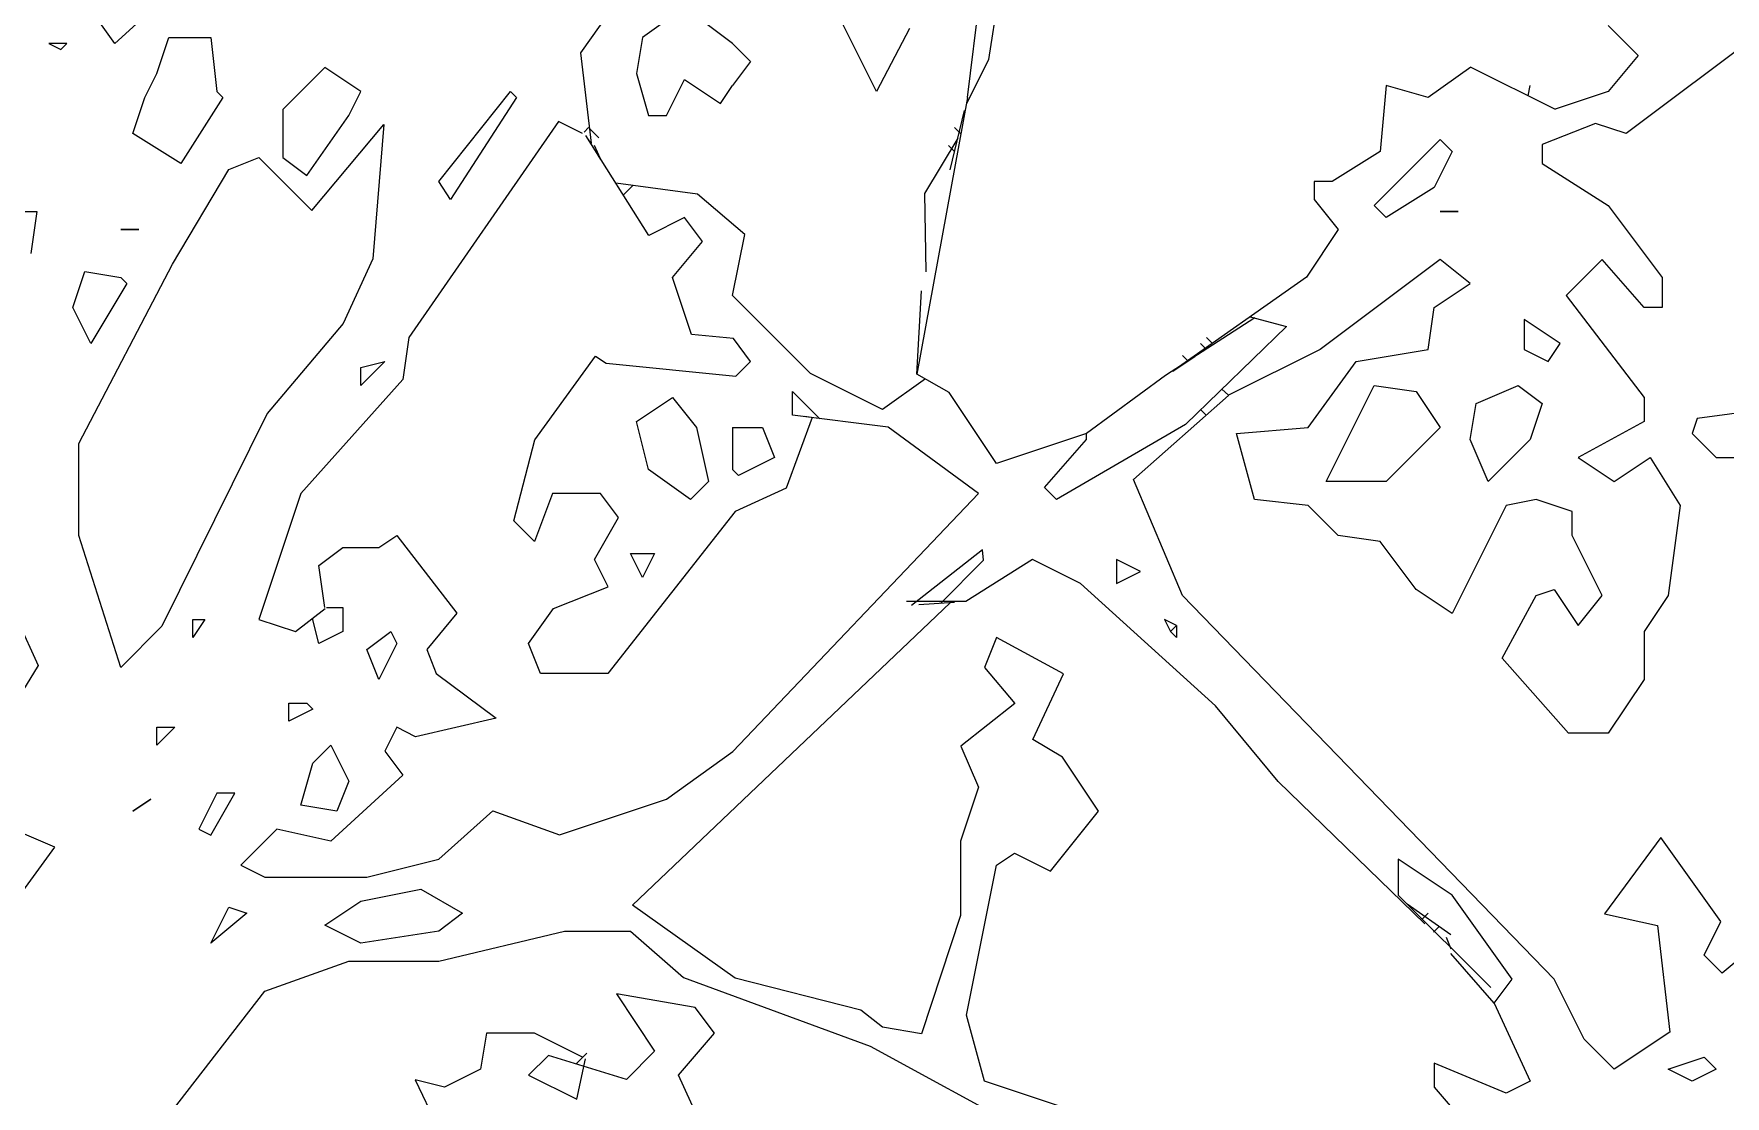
# Model space of a CAD drawing. Header units: millimetres. Extents: x 1211.91 to 1219.54, y 1029.16 to 1038.08.
# Drawn here: x 1215.802 to 1216.547, y 1036.358 to 1036.826 of the extents above; entities that cross this region are included whole.
import ezdxf

# ---------------------------------------------------------------- set-up
doc = ezdxf.new("R2010")
doc.units = ezdxf.units.MM
doc.header["$MEASUREMENT"] = 0
for name, color, linetype in [('Hojas01', 94, 'CONTINUOUS'), ('Hojas02', 62, 'CONTINUOUS'), ('Tronco', 34, 'CONTINUOUS')]:
    doc.layers.add(name, color=color, linetype=linetype)

msp = doc.modelspace()

# ---------------------------------------------------------------- linework, layer by layer
at = {"layer": 'Hojas01', "linetype": 'Continuous'}
for p, q in [((1216.2321, 1036.87741), (1216.2222, 1036.81471)), ((1216.21296, 1036.79794), (1216.2189, 1036.84626)), ((1216.17296, 1036.80058), (1216.15131, 1036.84388)), ((1216.18748, 1036.8283), (1216.17296, 1036.80058)), ((1216.49504, 1036.82962), (1216.50824, 1036.81642)), ((1216.56632, 1036.82962), (1216.50296, 1036.7821)), ((1216.50824, 1036.81642), (1216.49504, 1036.80058)), ((1216.2222, 1036.81471), (1216.21269, 1036.79544)), ((1216.43459, 1036.81128), (1216.41584, 1036.79794)), ((1216.43459, 1036.81128), (1216.47168, 1036.7928)), ((1216.39736, 1036.80322), (1216.39472, 1036.77418)), ((1216.41584, 1036.79794), (1216.39736, 1036.80322)), ((1216.4598, 1036.79874), (1216.46072, 1036.80322)), ((1216.49504, 1036.80058), (1216.47168, 1036.7928)), ((1216.21296, 1036.79794), (1216.19078, 1036.67624)), ((1216.20543, 1036.76613), (1216.21164, 1036.79227)), ((1216.4895, 1036.78659), (1216.466, 1036.77722)), ((1216.50296, 1036.7821), (1216.4895, 1036.78659)), ((1216.20873, 1036.78012), (1216.19408, 1036.7557)), ((1216.20992, 1036.7821), (1216.20728, 1036.78474)), ((1216.20728, 1036.77418), (1216.20464, 1036.77682)), ((1216.39472, 1036.77418), (1216.3736, 1036.76098)), ((1216.466, 1036.77722), (1216.466, 1036.7689)), ((1216.466, 1036.7689), (1216.49504, 1036.75042)), ((1216.19408, 1036.7557), (1216.19474, 1036.72125)), ((1216.3736, 1036.76098), (1216.36568, 1036.76098)), ((1216.36568, 1036.76098), (1216.36568, 1036.75306)), ((1216.36568, 1036.75306), (1216.37624, 1036.73986)), ((1216.49504, 1036.75042), (1216.5188, 1036.71874)), ((1216.43432, 1036.7161), (1216.42112, 1036.72666)), ((1216.4924, 1036.72666), (1216.47656, 1036.71082)), ((1216.51088, 1036.70554), (1216.4924, 1036.72666)), ((1216.5188, 1036.71874), (1216.5188, 1036.70554)), ((1216.19078, 1036.67624), (1216.19276, 1036.71294)), ((1216.41848, 1036.70554), (1216.43432, 1036.7161)), ((1216.47656, 1036.71082), (1216.51088, 1036.66594)), ((1216.41584, 1036.68706), (1216.41848, 1036.70554)), ((1216.5188, 1036.70554), (1216.51088, 1036.70554)), ((1216.11752, 1036.68178), (1216.11, 1036.69182)), ((1216.02261, 1036.64733), (1216.04928, 1036.68416)), ((1216.04928, 1036.68416), (1216.05403, 1036.68099)), ((1216.05403, 1036.68099), (1216.11105, 1036.67532)), ((1216.11105, 1036.67532), (1216.11752, 1036.68178)), ((1216.36304, 1036.65274), (1216.38416, 1036.68178)), ((1216.38416, 1036.68178), (1216.41584, 1036.68706)), ((1216.136, 1036.65816), (1216.136, 1036.66858)), ((1216.136, 1036.66858), (1216.14801, 1036.65657)), ((1216.32793, 1036.66687), (1216.32503, 1036.66964)), ((1216.51088, 1036.66594), (1216.51088, 1036.65538)), ((1216.56923, 1036.66132), (1216.53425, 1036.6567)), ((1216.14458, 1036.6571), (1216.13323, 1036.62608)), ((1216.14643, 1036.65684), (1216.14128, 1036.6575)), ((1216.33136, 1036.6501), (1216.36304, 1036.65274)), ((1216.51088, 1036.65538), (1216.48184, 1036.63954)), ((1216.53425, 1036.6567), (1216.532, 1036.6501)), ((1216.01337, 1036.61169), (1216.02261, 1036.64733)), ((1216.33928, 1036.62106), (1216.33136, 1036.6501)), ((1216.532, 1036.6501), (1216.54256, 1036.63954)), ((1216.48184, 1036.63954), (1216.49768, 1036.62898)), ((1216.49768, 1036.62898), (1216.51352, 1036.63954)), ((1216.51352, 1036.63954), (1216.52672, 1036.61842)), ((1216.54256, 1036.63954), (1216.5555, 1036.63954)), ((1216.0304, 1036.6237), (1216.02248, 1036.60258)), ((1216.05152, 1036.6237), (1216.0304, 1036.6237)), ((1216.05944, 1036.61314), (1216.05152, 1036.6237)), ((1216.13323, 1036.62608), (1216.11079, 1036.61578)), ((1216.11079, 1036.61578), (1216.05469, 1036.5445)), ((1216.36304, 1036.61842), (1216.33928, 1036.62106)), ((1216.37624, 1036.60522), (1216.36304, 1036.61842)), ((1216.45016, 1036.61842), (1216.4264, 1036.5709)), ((1216.46336, 1036.62106), (1216.45016, 1036.61842)), ((1216.4792, 1036.61578), (1216.46336, 1036.62106)), ((1216.4792, 1036.60522), (1216.4792, 1036.61578)), ((1216.52672, 1036.61842), (1216.52144, 1036.57882)), ((1216.02248, 1036.60258), (1216.01337, 1036.61169)), ((1216.04888, 1036.59466), (1216.05944, 1036.61314)), ((1215.92744, 1036.59202), (1215.938, 1036.59994)), ((1215.938, 1036.59994), (1215.95384, 1036.59994)), ((1215.95384, 1036.59994), (1215.96176, 1036.60522)), ((1215.96176, 1036.60522), (1215.98829, 1036.57104)), ((1216.39472, 1036.60258), (1216.37624, 1036.60522)), ((1216.41056, 1036.58146), (1216.39472, 1036.60258)), ((1216.4924, 1036.57882), (1216.4792, 1036.60522)), ((1215.93008, 1036.57354), (1215.92744, 1036.59202)), ((1216.05482, 1036.58265), (1216.04888, 1036.59466)), ((1216.0308, 1036.57302), (1216.05482, 1036.58265)), ((1216.4264, 1036.5709), (1216.41056, 1036.58146)), ((1216.44831, 1036.55124), (1216.46336, 1036.57882)), ((1216.46336, 1036.57882), (1216.47128, 1036.58146)), ((1216.47128, 1036.58146), (1216.48184, 1036.56562)), ((1216.48184, 1036.56562), (1216.4924, 1036.57882)), ((1216.52144, 1036.57882), (1216.51088, 1036.56298)), ((1215.91728, 1036.56285), (1215.93021, 1036.57302)), ((1215.93087, 1036.57354), (1215.938, 1036.57354)), ((1215.938, 1036.57354), (1215.938, 1036.56298)), ((1215.98829, 1036.57104), (1215.97496, 1036.55506)), ((1216.01984, 1036.5577), (1216.0308, 1036.57302)), ((1215.92744, 1036.5577), (1215.92467, 1036.56866)), ((1215.938, 1036.56298), (1215.92744, 1036.5577)), ((1216.51088, 1036.56298), (1216.51088, 1036.54186)), ((1215.97496, 1036.55506), (1215.97919, 1036.5445)), ((1216.02512, 1036.5445), (1216.01984, 1036.5577)), ((1216.22576, 1036.56034), (1216.22048, 1036.54714)), ((1216.25533, 1036.54424), (1216.22576, 1036.56034)), ((1216.22048, 1036.54714), (1216.23381, 1036.53117)), ((1216.47749, 1036.5181), (1216.44831, 1036.55124)), ((1215.97919, 1036.5445), (1216.00559, 1036.5247)), ((1216.05469, 1036.5445), (1216.02512, 1036.5445)), ((1216.24173, 1036.51533), (1216.25533, 1036.54424)), ((1216.51088, 1036.54186), (1216.49504, 1036.5181)), ((1216.00559, 1036.5247), (1215.97008, 1036.51652)), ((1216.23381, 1036.53117), (1216.21005, 1036.51243)), ((1215.96176, 1036.52074), (1215.95648, 1036.51018)), ((1215.97008, 1036.51652), (1215.96176, 1036.52074)), ((1216.49504, 1036.5181), (1216.47749, 1036.5181)), ((1215.95648, 1036.51018), (1215.9644, 1036.49962)), ((1216.21005, 1036.51243), (1216.21784, 1036.49434)), ((1216.2548, 1036.50754), (1216.24173, 1036.51533)), ((1216.27064, 1036.48378), (1216.2548, 1036.50754)), ((1215.9644, 1036.49962), (1215.93272, 1036.47058)), ((1216.21784, 1036.49434), (1216.20992, 1036.47058)), ((1216.24952, 1036.45738), (1216.27064, 1036.48378)), ((1215.93272, 1036.47058), (1215.90896, 1036.47586)), ((1216.22576, 1036.46002), (1216.23368, 1036.4653)), ((1216.23368, 1036.4653), (1216.24952, 1036.45738)), ((1216.51814, 1036.47217), (1216.49346, 1036.43864)), ((1216.54467, 1036.43521), (1216.51814, 1036.47217)), ((1216.49346, 1036.43864), (1216.51669, 1036.43349)), ((1216.51669, 1036.43349), (1216.5221, 1036.3865)), ((1216.53728, 1036.42042), (1216.54467, 1036.43521)), ((1216.5452, 1036.4125), (1216.53728, 1036.42042)), ((1216.56104, 1036.4257), (1216.5452, 1036.4125)), ((1216.0931, 1036.39746), (1216.05852, 1036.4034)), ((1216.05852, 1036.4034), (1216.07528, 1036.37818)), ((1216.44488, 1036.3993), (1216.46072, 1036.36498)), ((1216.10168, 1036.3861), (1216.0931, 1036.39746)), ((1216.00136, 1036.3861), (1215.99872, 1036.37026)), ((1216.02248, 1036.3861), (1216.00136, 1036.3861)), ((1216.0436, 1036.37554), (1216.02248, 1036.3861)), ((1216.08584, 1036.36762), (1216.10168, 1036.3861)), ((1216.5221, 1036.3865), (1216.49768, 1036.37026)), ((1216.02855, 1036.37634), (1216.01984, 1036.36762)), ((1216.06287, 1036.36578), (1216.02855, 1036.37634)), ((1216.04545, 1036.37726), (1216.0407, 1036.37264)), ((1216.07528, 1036.37818), (1216.06287, 1036.36578)), ((1215.99872, 1036.37026), (1215.98288, 1036.36234)), ((1216.04109, 1036.35706), (1216.04492, 1036.37488)), ((1216.45016, 1036.3597), (1216.41848, 1036.3729)), ((1216.41848, 1036.3729), (1216.41848, 1036.36234)), ((1215.98288, 1036.36234), (1215.96995, 1036.36564)), ((1215.96995, 1036.36564), (1215.97945, 1036.34558)), ((1216.01984, 1036.36762), (1216.04109, 1036.35706)), ((1216.09904, 1036.33858), (1216.08584, 1036.36762)), ((1216.41848, 1036.36234), (1216.43432, 1036.34386)), ((1216.46072, 1036.36498), (1216.45016, 1036.3597))]:
    msp.add_line(p, q, dxfattribs=at)
at = {"layer": 'Hojas02', "linetype": 'Continuous'}
for p, q in [((1216.08848, 1036.83754), (1216.07, 1036.82434)), ((1216.1096, 1036.8217), (1216.08848, 1036.83754)), ((1216.07, 1036.82434), (1216.06736, 1036.8085)), ((1216.1096, 1036.8217), (1216.11752, 1036.81378)), ((1216.06736, 1036.8085), (1216.07264, 1036.79002)), ((1216.11752, 1036.81378), (1216.1096, 1036.80322)), ((1216.08056, 1036.79002), (1216.08848, 1036.80586)), ((1216.08848, 1036.80586), (1216.10432, 1036.7953)), ((1216.10432, 1036.7953), (1216.1096, 1036.80322)), ((1216.07264, 1036.79002), (1216.08056, 1036.79002)), ((1216.39208, 1036.75042), (1216.42112, 1036.77946)), ((1216.42112, 1036.77946), (1216.4264, 1036.77418)), ((1216.4264, 1036.77418), (1216.41848, 1036.75834)), ((1216.41848, 1036.75834), (1216.39736, 1036.74514)), ((1216.39736, 1036.74514), (1216.39208, 1036.75042)), ((1216.42904, 1036.74778), (1216.42112, 1036.74778)), ((1216.42112, 1036.74778), (1216.42904, 1036.74778)), ((1216.47392, 1036.6897), (1216.45808, 1036.70026)), ((1216.45808, 1036.70026), (1216.45808, 1036.68706)), ((1216.46864, 1036.68178), (1216.47392, 1036.6897)), ((1216.45808, 1036.68706), (1216.46864, 1036.68178)), ((1216.37624, 1036.63954), (1216.39208, 1036.67122)), ((1216.39208, 1036.67122), (1216.41056, 1036.66858)), ((1216.41056, 1036.66858), (1216.42112, 1036.65274)), ((1216.43696, 1036.6633), (1216.45544, 1036.67122)), ((1216.45544, 1036.67122), (1216.466, 1036.6633)), ((1216.06736, 1036.65538), (1216.0832, 1036.66594)), ((1216.0832, 1036.66594), (1216.09376, 1036.65274)), ((1216.43432, 1036.64746), (1216.43696, 1036.6633)), ((1216.466, 1036.6633), (1216.46072, 1036.64746)), ((1216.07264, 1036.63426), (1216.06736, 1036.65538)), ((1216.09376, 1036.65274), (1216.09904, 1036.62898)), ((1216.1096, 1036.65274), (1216.1228, 1036.65274)), ((1216.1096, 1036.65274), (1216.1096, 1036.63426)), ((1216.1228, 1036.65274), (1216.12808, 1036.63954)), ((1216.42112, 1036.65274), (1216.39736, 1036.62898)), ((1216.44224, 1036.62898), (1216.43432, 1036.64746)), ((1216.46072, 1036.64746), (1216.44224, 1036.62898)), ((1216.12808, 1036.63954), (1216.11224, 1036.63162)), ((1216.37096, 1036.62898), (1216.37624, 1036.63954)), ((1216.09112, 1036.62106), (1216.07264, 1036.63426)), ((1216.09904, 1036.62898), (1216.09112, 1036.62106)), ((1216.11224, 1036.63162), (1216.1096, 1036.63426)), ((1216.39736, 1036.62898), (1216.37096, 1036.62898)), ((1216.07, 1036.58674), (1216.06472, 1036.5973)), ((1216.06472, 1036.5973), (1216.07528, 1036.5973)), ((1216.07528, 1036.5973), (1216.07, 1036.58674)), ((1215.94856, 1036.55506), (1215.95912, 1036.56298)), ((1215.95912, 1036.56298), (1215.96176, 1036.5577)), ((1215.95384, 1036.54186), (1215.94856, 1036.55506)), ((1215.96176, 1036.5577), (1215.95384, 1036.54186)), ((1215.91424, 1036.52338), (1215.91424, 1036.5313)), ((1215.91424, 1036.5313), (1215.92216, 1036.5313)), ((1215.9248, 1036.52866), (1215.91424, 1036.52338)), ((1215.92216, 1036.5313), (1215.9248, 1036.52866)), ((1215.9248, 1036.5049), (1215.93272, 1036.51282)), ((1215.93272, 1036.51282), (1215.94064, 1036.49698)), ((1215.91952, 1036.48642), (1215.9248, 1036.5049)), ((1215.94064, 1036.49698), (1215.93536, 1036.48378)), ((1215.93536, 1036.48378), (1215.91952, 1036.48642)), ((1216.52144, 1036.37026), (1216.53728, 1036.37554)), ((1216.532, 1036.36498), (1216.52144, 1036.37026)), ((1216.54256, 1036.37026), (1216.532, 1036.36498)), ((1216.53728, 1036.37554), (1216.54256, 1036.37026))]:
    msp.add_line(p, q, dxfattribs=at)
at = {"layer": 'Tronco', "linetype": 'Continuous'}
for p, q in [((1216.1261, 1036.93522), (1216.04268, 1036.81761)), ((1215.86672, 1036.8481), (1215.83768, 1036.8217)), ((1215.83768, 1036.8217), (1215.82448, 1036.84018)), ((1215.85616, 1036.8085), (1215.86144, 1036.82434)), ((1215.86144, 1036.82434), (1215.87992, 1036.82434)), ((1215.87992, 1036.82434), (1215.88256, 1036.80058)), ((1215.81656, 1036.8217), (1215.80864, 1036.8217)), ((1215.80864, 1036.8217), (1215.81392, 1036.81906)), ((1215.81392, 1036.81906), (1215.81656, 1036.8217)), ((1216.04268, 1036.81761), (1216.0473, 1036.77788)), ((1215.85088, 1036.79794), (1215.85616, 1036.8085)), ((1215.93008, 1036.81114), (1215.9116, 1036.79266)), ((1215.94592, 1036.80058), (1215.93008, 1036.81114)), ((1215.88256, 1036.80058), (1215.8852, 1036.79794)), ((1215.94064, 1036.79002), (1215.94592, 1036.80058)), ((1215.98024, 1036.76098), (1216.01192, 1036.80058)), ((1216.01192, 1036.80058), (1216.01456, 1036.79794)), ((1215.8456, 1036.7821), (1215.85088, 1036.79794)), ((1215.8852, 1036.79794), (1215.86672, 1036.7689)), ((1215.9116, 1036.79266), (1215.9116, 1036.77154)), ((1216.01456, 1036.79794), (1215.98552, 1036.75306)), ((1215.92216, 1036.76362), (1215.94064, 1036.79002)), ((1215.92441, 1036.74818), (1215.95609, 1036.78606)), ((1215.95609, 1036.78606), (1215.95133, 1036.72693)), ((1216.03304, 1036.78738), (1215.96704, 1036.69234)), ((1216.0436, 1036.7821), (1216.03304, 1036.78738)), ((1215.86672, 1036.7689), (1215.8456, 1036.7821)), ((1216.04624, 1036.78474), (1216.04426, 1036.78276)), ((1216.07277, 1036.73722), (1216.04505, 1036.78131)), ((1216.05165, 1036.77062), (1216.04624, 1036.77946)), ((1216.05073, 1036.78026), (1216.04651, 1036.78448)), ((1215.88784, 1036.76626), (1215.90104, 1036.77154)), ((1215.90104, 1036.77154), (1215.92441, 1036.74818)), ((1215.9116, 1036.77154), (1215.92216, 1036.76362)), ((1216.05152, 1036.77102), (1216.04888, 1036.77682)), ((1215.86303, 1036.72455), (1215.88784, 1036.76626)), ((1215.98552, 1036.75306), (1215.98024, 1036.76098)), ((1216.09416, 1036.75544), (1216.05825, 1036.76032)), ((1216.06578, 1036.7594), (1216.06155, 1036.75518)), ((1216.11501, 1036.73762), (1216.09416, 1036.75544)), ((1215.79016, 1036.74778), (1215.80336, 1036.74778)), ((1215.80336, 1036.74778), (1215.80072, 1036.7293)), ((1216.08848, 1036.74514), (1216.07277, 1036.73722)), ((1216.0964, 1036.73458), (1216.08848, 1036.74514)), ((1215.84824, 1036.73986), (1215.84032, 1036.73986)), ((1215.84032, 1036.73986), (1215.84824, 1036.73986)), ((1216.0832, 1036.71874), (1216.0964, 1036.73458)), ((1216.1096, 1036.71082), (1216.11501, 1036.73762)), ((1216.37624, 1036.73986), (1216.36225, 1036.71888)), ((1215.95133, 1036.72693), (1215.93827, 1036.69842)), ((1216.42112, 1036.72666), (1216.36832, 1036.68706)), ((1215.8192, 1036.70554), (1215.82448, 1036.72138)), ((1215.82184, 1036.64562), (1215.86303, 1036.72455)), ((1215.82448, 1036.72138), (1215.84032, 1036.71874)), ((1215.84032, 1036.71874), (1215.84296, 1036.7161)), ((1216.09152, 1036.69366), (1216.0832, 1036.71874)), ((1216.36225, 1036.71888), (1216.30338, 1036.67756)), ((1215.84296, 1036.7161), (1215.82712, 1036.6897)), ((1216.14392, 1036.6765), (1216.1096, 1036.71082)), ((1215.82712, 1036.6897), (1215.8192, 1036.70554)), ((1215.93827, 1036.69842), (1215.90474, 1036.65882)), ((1216.33955, 1036.70092), (1216.30021, 1036.67558)), ((1216.35341, 1036.6971), (1216.30892, 1036.65406)), ((1216.33743, 1036.70145), (1216.35341, 1036.6971)), ((1215.96704, 1036.69234), (1215.9644, 1036.67386)), ((1216.11, 1036.69182), (1216.09152, 1036.69366)), ((1216.31816, 1036.68706), (1216.31552, 1036.6897)), ((1216.3208, 1036.6897), (1216.31816, 1036.69234)), ((1215.95648, 1036.68178), (1215.94592, 1036.67122)), ((1215.94592, 1036.67914), (1215.95648, 1036.68178)), ((1216.30338, 1036.67756), (1216.31315, 1036.6839)), ((1216.31024, 1036.68178), (1216.3076, 1036.68442)), ((1216.36832, 1036.68706), (1216.32793, 1036.66687)), ((1215.9644, 1036.67386), (1215.91952, 1036.6237)), ((1215.94592, 1036.67122), (1215.94592, 1036.67914)), ((1216.1756, 1036.66066), (1216.14392, 1036.6765)), ((1216.19448, 1036.67413), (1216.1756, 1036.66066)), ((1216.20491, 1036.66819), (1216.19078, 1036.67624)), ((1216.30021, 1036.67558), (1216.26536, 1036.6501)), ((1216.22576, 1036.6369), (1216.20491, 1036.66819)), ((1216.28609, 1036.62978), (1216.32793, 1036.66674)), ((1215.90474, 1036.65882), (1215.85841, 1036.56523)), ((1216.31803, 1036.65816), (1216.31565, 1036.66053)), ((1215.75611, 1036.65288), (1215.80389, 1036.54794)), ((1216.17811, 1036.65288), (1216.136, 1036.65816)), ((1216.21784, 1036.6237), (1216.17811, 1036.65288)), ((1216.30892, 1036.65406), (1216.25216, 1036.62106)), ((1215.82184, 1036.60522), (1215.82184, 1036.64562)), ((1216.26536, 1036.6501), (1216.22576, 1036.6369)), ((1216.24688, 1036.62634), (1216.26536, 1036.64746)), ((1216.26536, 1036.64746), (1216.26536, 1036.6501)), ((1216.3076, 1036.57882), (1216.28609, 1036.62978)), ((1215.91952, 1036.6237), (1215.90104, 1036.56826)), ((1216.10973, 1036.51005), (1216.21784, 1036.6237)), ((1216.25216, 1036.62106), (1216.24688, 1036.62634)), ((1215.84032, 1036.54714), (1215.82184, 1036.60522)), ((1216.21956, 1036.59889), (1216.18841, 1036.57434)), ((1216.22009, 1036.59427), (1216.20108, 1036.57526)), ((1216.2416, 1036.59466), (1216.2123, 1036.57605)), ((1216.22009, 1036.59427), (1216.21956, 1036.59889)), ((1216.26272, 1036.5841), (1216.2416, 1036.59466)), ((1216.28912, 1036.58938), (1216.27856, 1036.59466)), ((1216.27856, 1036.59466), (1216.27856, 1036.5841)), ((1216.27856, 1036.5841), (1216.28912, 1036.58938)), ((1216.32212, 1036.53025), (1216.26272, 1036.5841)), ((1216.47128, 1036.40986), (1216.3076, 1036.57882)), ((1216.06551, 1036.44247), (1216.20543, 1036.57552)), ((1216.2123, 1036.57605), (1216.18616, 1036.57618)), ((1216.20728, 1036.57566), (1216.19157, 1036.5746)), ((1215.85841, 1036.56523), (1215.84032, 1036.54714)), ((1215.87728, 1036.56826), (1215.872, 1036.56034)), ((1215.872, 1036.56034), (1215.872, 1036.56826)), ((1215.872, 1036.56826), (1215.87728, 1036.56826)), ((1215.90104, 1036.56826), (1215.91728, 1036.56285)), ((1216.30496, 1036.56562), (1216.29968, 1036.56826)), ((1216.29968, 1036.56826), (1216.30232, 1036.56298)), ((1216.30496, 1036.56562), (1216.30232, 1036.56298)), ((1216.30496, 1036.56034), (1216.30232, 1036.56298)), ((1216.30496, 1036.56562), (1216.30496, 1036.56034)), ((1215.80389, 1036.54794), (1215.79544, 1036.53394)), ((1216.34971, 1036.49685), (1216.32212, 1036.53025)), ((1215.86408, 1036.52074), (1215.85616, 1036.51282)), ((1215.85616, 1036.51282), (1215.85616, 1036.52074)), ((1215.85616, 1036.52074), (1215.86408, 1036.52074)), ((1216.08056, 1036.48906), (1216.10973, 1036.51005)), ((1216.41426, 1036.43428), (1216.34971, 1036.49685)), ((1215.85352, 1036.48906), (1215.8456, 1036.48378)), ((1215.8456, 1036.48378), (1215.85352, 1036.48906)), ((1215.88256, 1036.4917), (1215.87464, 1036.47586)), ((1215.87992, 1036.47322), (1215.89048, 1036.4917)), ((1215.89048, 1036.4917), (1215.88256, 1036.4917)), ((1216.03344, 1036.47336), (1216.08056, 1036.48906)), ((1215.98024, 1036.46266), (1216.00413, 1036.48392)), ((1216.00413, 1036.48392), (1216.03344, 1036.47336)), ((1215.81128, 1036.46794), (1215.7928, 1036.47586)), ((1215.87464, 1036.47586), (1215.87992, 1036.47322)), ((1215.90896, 1036.47586), (1215.89312, 1036.46002)), ((1215.79016, 1036.4389), (1215.81128, 1036.46794)), ((1216.20992, 1036.47058), (1216.20992, 1036.43798)), ((1215.89312, 1036.46002), (1215.90368, 1036.45474)), ((1215.94856, 1036.45474), (1215.98024, 1036.46266)), ((1216.21256, 1036.39402), (1216.22576, 1036.46002)), ((1216.4264, 1036.44682), (1216.40264, 1036.46266)), ((1216.40264, 1036.46266), (1216.40264, 1036.44682)), ((1215.90368, 1036.45474), (1215.94856, 1036.45474)), ((1215.93008, 1036.43362), (1215.94592, 1036.44418)), ((1215.94592, 1036.44418), (1215.97232, 1036.44946)), ((1215.97232, 1036.44946), (1215.9908, 1036.4389)), ((1216.4433, 1036.40617), (1216.40264, 1036.44682)), ((1216.42574, 1036.4294), (1216.4066, 1036.44286)), ((1216.4528, 1036.40986), (1216.4264, 1036.44682)), ((1215.87992, 1036.4257), (1215.88784, 1036.44154)), ((1215.89576, 1036.4389), (1215.87992, 1036.4257)), ((1215.88784, 1036.44154), (1215.89576, 1036.4389)), ((1215.9908, 1036.4389), (1215.98024, 1036.43098)), ((1216.11079, 1036.41026), (1216.06551, 1036.44247)), ((1216.20992, 1036.43798), (1216.19276, 1036.38584)), ((1216.41584, 1036.4389), (1216.4132, 1036.43626)), ((1215.94592, 1036.4257), (1215.93008, 1036.43362)), ((1215.98024, 1036.43098), (1215.94592, 1036.4257)), ((1215.98024, 1036.41778), (1216.03568, 1036.43098)), ((1216.03568, 1036.43098), (1216.06472, 1036.43098)), ((1216.06472, 1036.43098), (1216.08795, 1036.41066)), ((1216.42059, 1036.4331), (1216.41809, 1036.43059)), ((1216.42376, 1036.42834), (1216.42574, 1036.4232)), ((1216.44488, 1036.3993), (1216.42574, 1036.42122)), ((1215.90368, 1036.40458), (1215.94064, 1036.41778)), ((1215.94064, 1036.41778), (1215.98024, 1036.41778)), ((1216.08795, 1036.41066), (1216.17019, 1036.38043)), ((1216.1661, 1036.39627), (1216.11079, 1036.41026)), ((1216.44488, 1036.3993), (1216.4528, 1036.40986)), ((1216.48448, 1036.38346), (1216.47128, 1036.40986)), ((1215.85497, 1036.34175), (1215.90368, 1036.40458)), ((1216.1756, 1036.38874), (1216.1661, 1036.39627)), ((1216.22048, 1036.36498), (1216.21256, 1036.39402)), ((1216.19276, 1036.38584), (1216.1756, 1036.38874)), ((1216.49768, 1036.37026), (1216.48448, 1036.38346)), ((1216.17019, 1036.38043), (1216.26378, 1036.32948)), ((1216.26008, 1036.35178), (1216.22048, 1036.36498))]:
    msp.add_line(p, q, dxfattribs=at)

doc.saveas('drawing.dxf')
